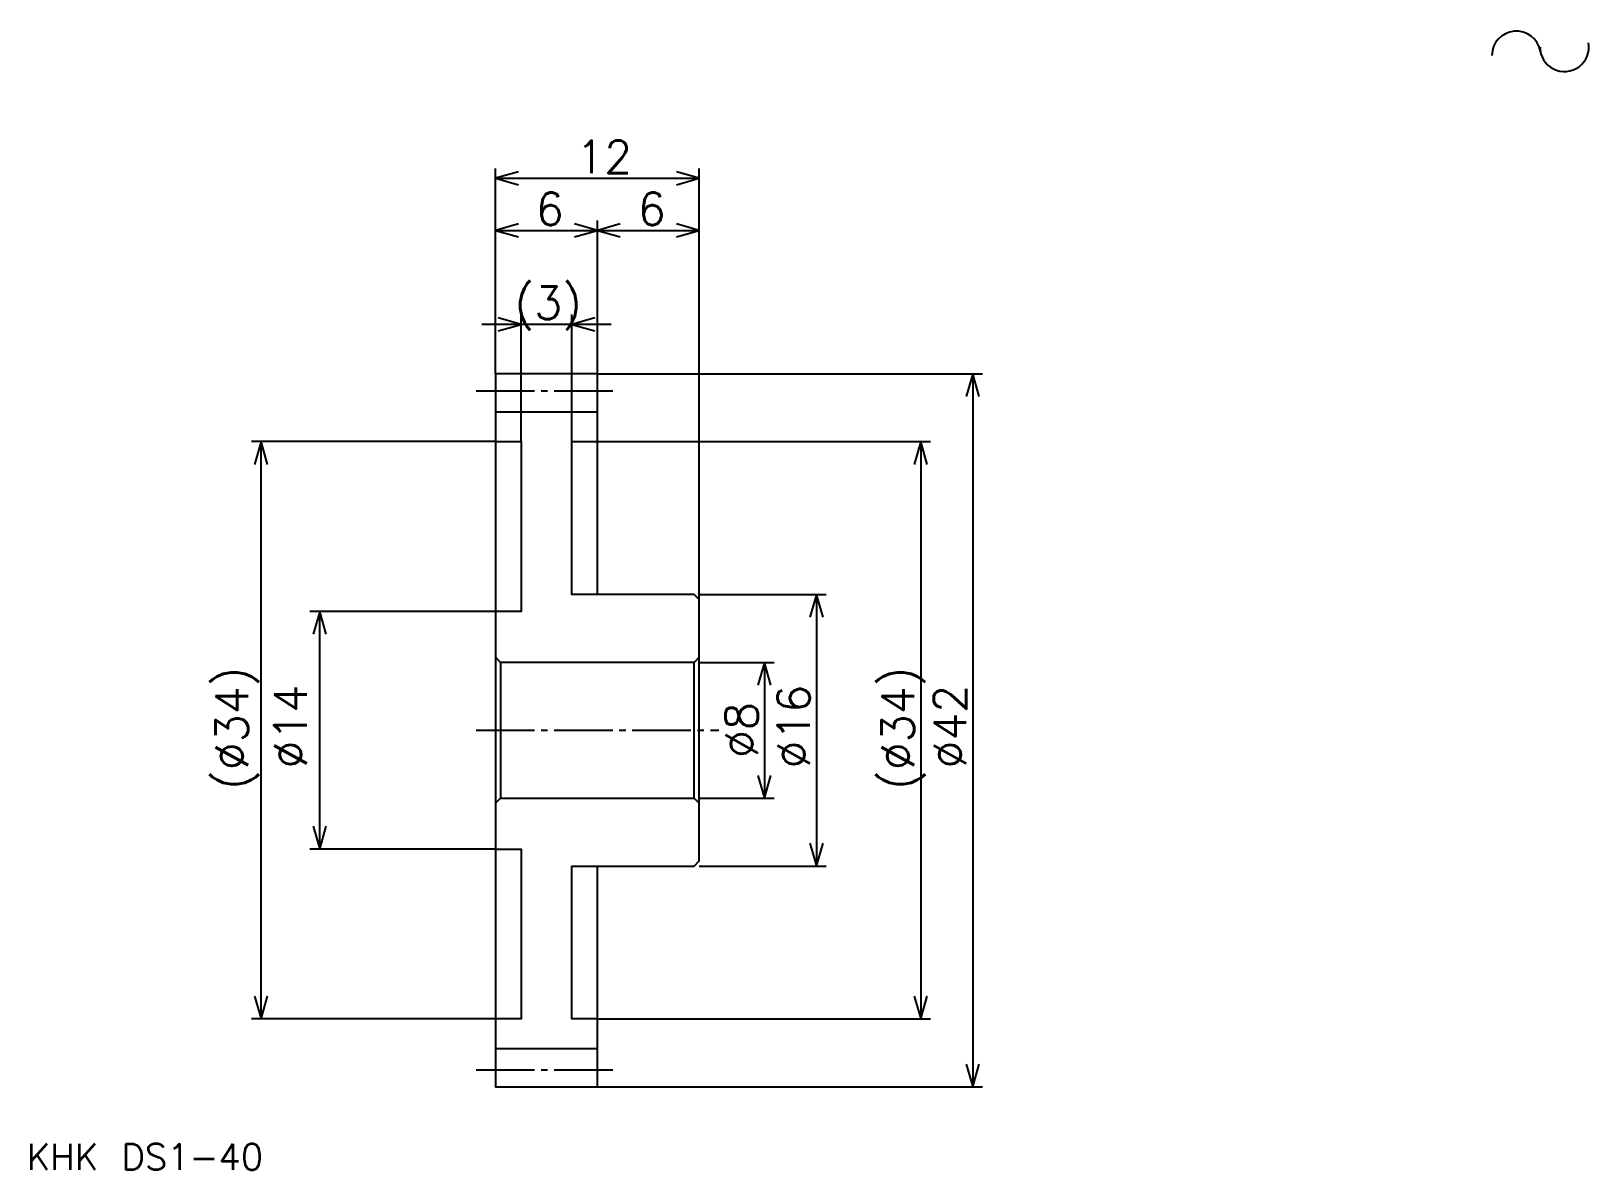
# Model space of a CAD drawing. Extents: x 4.1 to 95.8, y 4.2 to 71.3.
import ezdxf

# ---------------------------------------------------------------- set-up
doc = ezdxf.new("R2010")
doc.units = 0
doc.linetypes.add('DASHDOT', pattern=[4.602741, 3.452055, -0.383562, 0.383562, -0.383562])
doc.layers.get('0').update_dxf_attribs({"linetype": 'CONTINUOUS'})
doc.layers.add('DASHDOT', color=6, linetype='DASHDOT')
doc.styles.add('KANJI', font='TXT', dxfattribs={"bigfont": 'BIGFONT'})

msp = doc.modelspace()

# ---------------------------------------------------------------- linework, layer by layer
at = {"color": 5}
for p, q in [((31.452055, 51.109589), (31.452055, 63.191784)), ((31.452055, 62.61644), (43.452057, 62.61644)), ((43.452057, 51.109589), (43.452057, 63.191784)), ((37.452057, 51.109589), (37.452057, 60.123287)), ((31.452055, 59.547943), (37.452057, 59.547943)), ((37.452057, 59.547943), (43.452057, 59.547943)), ((32.952057, 47.109589), (32.952057, 54.589043)), ((35.952057, 47.109589), (35.952057, 54.589043)), ((38.253426, 54.013699), (30.650684, 54.013699)), ((35.952057, 47.109589), (35.952057, 51.109589)), ((37.452057, 51.109589), (43.452057, 51.109589)), ((43.452057, 51.109589), (60.136986, 51.109589)), ((43.452057, 37.809589), (43.452057, 51.109589)), ((59.561646, 51.109589), (59.561646, 9.109589)), ((31.452055, 47.109589), (17.068493, 47.109589)), ((17.643837, 13.109589), (17.643837, 47.109589)), ((37.452057, 47.109589), (43.452057, 47.109589)), ((43.452057, 47.109589), (57.068493, 47.109589)), ((56.493149, 47.109589), (56.493149, 13.109589)), ((43.452057, 38.109589), (50.931507, 38.109589)), ((50.356163, 38.109589), (50.356163, 22.109589)), ((31.452055, 37.109589), (20.52055, 37.109589)), ((21.09589, 23.109589), (21.09589, 37.109589)), ((43.452057, 34.109589), (47.863014, 34.109589)), ((47.28767, 34.109589), (47.28767, 26.109589)), ((43.452057, 26.109589), (47.863014, 26.109589)), ((31.452055, 23.109589), (20.52055, 23.109589)), ((43.452057, 22.109589), (50.931507, 22.109589)), ((31.452055, 13.109589), (17.068493, 13.109589)), ((37.452057, 13.109589), (43.452057, 13.109589)), ((43.452057, 13.109589), (57.068493, 13.109589)), ((37.452057, 9.109589), (43.452057, 9.109589)), ((43.452057, 9.109589), (60.136986, 9.109589))]:
    msp.add_line(p, q, dxfattribs=at)
at = {"color": 4}
for p, q in [((31.452055, 48.859589), (37.452057, 48.859589)), ((31.452055, 11.359589), (37.452057, 11.359589))]:
    msp.add_line(p, q, dxfattribs=at)
at = {"color": 5}
for points in [[(32.794521, 63), (31.452055, 62.61644), (32.794521, 62.23288)], [(42.109589, 62.23288), (43.452057, 62.61644), (42.109589, 63)], [(32.794521, 59.931507), (31.452055, 59.547943), (32.794521, 59.164383)], [(36.109589, 59.164383), (37.452057, 59.547943), (36.109589, 59.931507)], [(38.794521, 59.931507), (37.452057, 59.547943), (38.794521, 59.164383)], [(42.109589, 59.164383), (43.452057, 59.547943), (42.109589, 59.931507)], [(31.609589, 53.630135), (32.952057, 54.013699), (31.609589, 54.397263)], [(37.294521, 54.397263), (35.952057, 54.013699), (37.294521, 53.630135)], [(59.945206, 49.76712), (59.561646, 51.109589), (59.178082, 49.76712)], [(18.027397, 45.767124), (17.643837, 47.109589), (17.260273, 45.767124)], [(56.876713, 45.767124), (56.493149, 47.109589), (56.109589, 45.767124)], [(50.739727, 36.767124), (50.356163, 38.109589), (49.972603, 36.767124)], [(21.479454, 35.767124), (21.09589, 37.109589), (20.71233, 35.767124)], [(47.671234, 32.767124), (47.28767, 34.109589), (46.90411, 32.767124)], [(46.90411, 27.452055), (47.28767, 26.109589), (47.671234, 27.452055)], [(20.71233, 24.452055), (21.09589, 23.109589), (21.479454, 24.452055)], [(49.972603, 23.452055), (50.356163, 22.109589), (50.739727, 23.452055)], [(17.260273, 14.452054), (17.643837, 13.109589), (18.027397, 14.452054)], [(56.109589, 14.452054), (56.493149, 13.109589), (56.876713, 14.452054)], [(59.178082, 10.452055), (59.561646, 9.109589), (59.945206, 10.452055)]]:
    msp.add_lwpolyline(points, dxfattribs=at)
at = {"color": 4}
for points in [[(31.452055, 26.109589), (31.452055, 9.109589), (37.452057, 9.109589), (37.452057, 22.109589), (43.152054, 22.109589), (43.452057, 22.409588), (43.452057, 37.809589), (43.152054, 38.109589), (37.452057, 38.109589), (37.452057, 51.109589), (31.452055, 51.109589), (31.452055, 26.109589)], [(37.452057, 38.109589), (37.452057, 51.109589), (31.452055, 51.109589), (31.452055, 26.109589)], [(31.452055, 47.109589), (32.952057, 47.109589), (32.952057, 37.109589), (31.452055, 37.109589)], [(37.452057, 38.109589), (35.952057, 38.109589), (35.952057, 47.109589), (37.452057, 47.109589)], [(43.452057, 22.409588), (43.452057, 37.809589)], [(43.452057, 34.409588), (43.152054, 34.109589), (31.752054, 34.109589), (31.452055, 34.409588), (31.752054, 34.109589), (31.752054, 26.109589)], [(31.452055, 25.809589), (31.752054, 26.109589), (43.152054, 26.109589), (43.452057, 25.809589), (43.152054, 26.109589), (43.152054, 34.109589)], [(31.452055, 26.109589), (31.452055, 9.109589), (37.452057, 9.109589), (37.452057, 22.109589)], [(31.452055, 23.109589), (32.952057, 23.109589), (32.952057, 13.109589), (31.452055, 13.109589)], [(37.452057, 13.109589), (35.952057, 13.109589), (35.952057, 22.109589), (37.452057, 22.109589)]]:
    msp.add_lwpolyline(points, dxfattribs=at)
at = {"color": 7}
for centre, start, end in [((91.57534, 69.846123), 10, 180), ((94.408348, 70.345665), 180, 10)]:
    msp.add_arc(centre, 1.438356, start, end, dxfattribs=at)
at = {"layer": 'DASHDOT', "color": 7}
for p, q in [((30.301371, 50.109589), (38.602741, 50.109589)), ((30.301371, 30.109589), (44.602741, 30.109589)), ((30.301371, 10.109589), (38.602741, 10.109589))]:
    msp.add_line(p, q, dxfattribs=at)

# ---------------------------------------------------------------- texts
at = {"color": 7, "style": 'KANJI'}
for s, height, p in [('12', 1.917808, (36.205479, 62.92329)), ('6', 1.917808, (33.828766, 59.854794)), ('6', 1.917808, (39.828766, 59.854794)), ('(3)', 1.917808, (32.582191, 54.320549)), ('KHK DS1-40', 1.534247, (3.835616, 4.219178))]:
    msp.add_text(s, height=height, dxfattribs=at).set_placement(p)
for s, p in [('(%%c34)', (16.876713, 26.609589)), ('(%%c34)', (56.109589, 26.609589)), ('%%c14', (20.328768, 27.856163)), ('%%c16', (49.972603, 27.856163)), ('%%c42', (59.178082, 27.856163)), ('%%c8', (46.90411, 28.479452))]:
    msp.add_text(s, height=1.917808, rotation=90, dxfattribs=at).set_placement(p)

doc.saveas('drawing.dxf')
